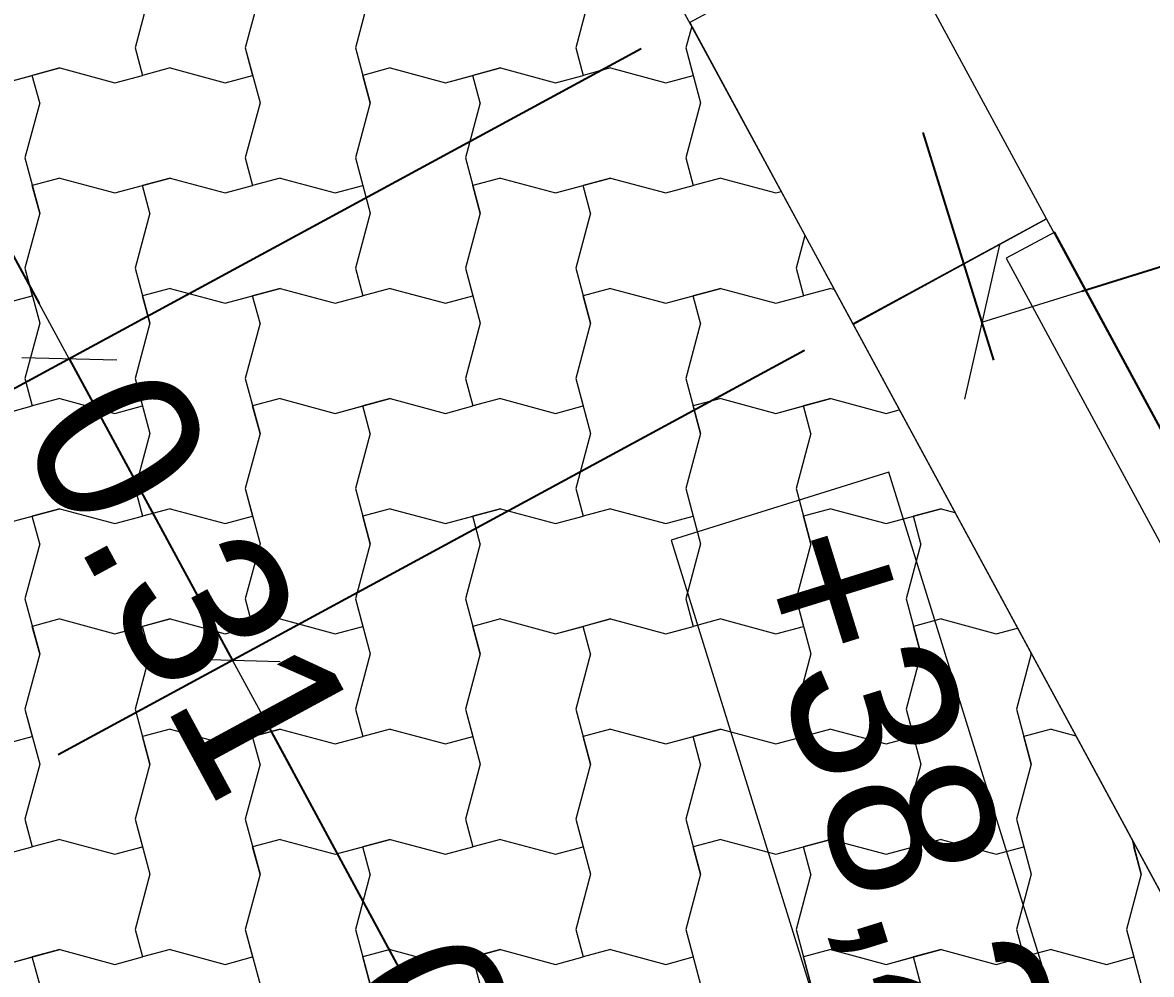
# Model space of a CAD drawing. Header units: metres. Extents: x -111189 to -108577, y -72951 to -72647.
# Drawn here: x -110203.168 to -110202.144, y -72657.783 to -72656.919 of the extents above; entities that cross this region are included whole.
import ezdxf

# ---------------------------------------------------------------- set-up
doc = ezdxf.new("R2010")
doc.units = ezdxf.units.M
doc.header["$MEASUREMENT"] = 0
doc.set_wipeout_variables(frame=1)
doc.linetypes.add('Wipeout_Contour', pattern=[1, 0, -1])
for name, color, linetype in [('00 - Cotas Implantação', 7, 'Continuous'), ('00 - Muros - Pormenores', 7, 'Continuous'), ('02 - PASSEIOS', 7, 'Continuous'), ('07 - MUROS', 7, 'Continuous'), ('12 - COTAS ALTIMÉTRICAS', 7, 'Continuous')]:
    doc.layers.add(name, color=color, linetype=linetype)
doc.styles.add('ESTILO_GERADO_2', font='malgunsl.ttf')
doc.styles.add('ESTILO_GERADO_3', font='AGENCYR.TTF')
doc.dimstyles.new('ESTILO_GERADO__1', dxfattribs={"dimtxt": 0.15, "dimasz": 0.095, "dimexe": 0.18, "dimexo": 0.5, "dimgap": 0, "dimtad": 1, "dimzin": 0, "dimdsep": 46, "dimtxsty": 'ESTILO_GERADO_2', "dimblk": 'ARROWHEAD_2', "dimblk1": 'ARROWHEAD_2', "dimblk2": 'ARROWHEAD_2', "dimcen": 0.09, "dimclrd": 7, "dimclre": 7, "dimclrt": 7, "dimadec": 0, "dimazin": 0, "dimtfac": 1, "dimtdec": 4, "dimtmove": 0, "dimatfit": 3, "dimfxl": 1, "dimtolj": 1, "dimtzin": 0, "dimarcsym": 0})
doc.dimstyles.new('ESTILO_GERADO__2', dxfattribs={"dimtxt": 0.15, "dimasz": 0.057, "dimexe": 0.18, "dimexo": 0.05, "dimgap": 0, "dimtad": 1, "dimzin": 0, "dimdsep": 46, "dimtxsty": 'ESTILO_GERADO_3', "dimblk": 'ARROWHEAD_2', "dimblk1": 'ARROWHEAD_2', "dimblk2": 'ARROWHEAD_2', "dimcen": 0.09, "dimclrd": 7, "dimclre": 7, "dimclrt": 7, "dimadec": 0, "dimazin": 0, "dimtfac": 1, "dimtdec": 4, "dimtmove": 0, "dimatfit": 3, "dimfxl": 1, "dimtolj": 1, "dimtzin": 0, "dimarcsym": 0})

# ---------------------------------------------------------------- blocks, each defined once
blk = doc.blocks.new('*X25', base_point=(-110957.0649, -73026.2797))
at = {"layer": '02 - PASSEIOS', "color": 253, "linetype": 'Continuous', "lineweight": 9}
for p, q in [((-111178.6515, -72919.398), (-111178.6649, -72919.448)), ((-111178.5515, -72919.398), (-111178.5649, -72919.448)), ((-111178.5515, -72919.398), (-111178.5649, -72919.448)), ((-111178.4515, -72919.398), (-111178.4649, -72919.448)), ((-111178.2515, -72919.398), (-111178.2649, -72919.448)), ((-111178.1596, -72919.4285), (-111178.1649, -72919.448)), ((-111178.1596, -72919.4285), (-111178.1649, -72919.448)), ((-111178.6649, -72919.448), (-111178.6582, -72919.473)), ((-111178.5649, -72919.448), (-111178.5582, -72919.473)), ((-111178.5649, -72919.448), (-111178.5515, -72919.498)), ((-111178.4649, -72919.448), (-111178.4515, -72919.498)), ((-111178.2649, -72919.448), (-111178.2582, -72919.473)), ((-111178.1649, -72919.448), (-111178.1582, -72919.473)), ((-111178.1649, -72919.448), (-111178.1515, -72919.498)), ((-111178.7832, -72919.4797), (-111178.7332, -72919.4663)), ((-111178.7332, -72919.4663), (-111178.7582, -72919.473)), ((-111178.7332, -72919.4663), (-111178.6832, -72919.4797)), ((-111178.7332, -72919.4663), (-111178.6832, -72919.4797)), ((-111178.6332, -72919.4663), (-111178.6582, -72919.473)), ((-111178.6332, -72919.4663), (-111178.5832, -72919.4797)), ((-111178.4332, -72919.4663), (-111178.4582, -72919.473)), ((-111178.4332, -72919.4663), (-111178.4582, -72919.473)), ((-111178.4332, -72919.4663), (-111178.3832, -72919.4797)), ((-111178.4332, -72919.4663), (-111178.3832, -72919.4797)), ((-111178.3832, -72919.4797), (-111178.3332, -72919.4663)), ((-111178.3332, -72919.4663), (-111178.3582, -72919.473)), ((-111178.3332, -72919.4663), (-111178.2832, -72919.4797)), ((-111178.3332, -72919.4663), (-111178.2832, -72919.4797)), ((-111178.2332, -72919.4663), (-111178.2582, -72919.473)), ((-111178.2332, -72919.4663), (-111178.1832, -72919.4797)), ((-111178.7832, -72919.4797), (-111178.7582, -72919.473)), ((-111178.7515, -72919.498), (-111178.7582, -72919.473)), ((-111178.6832, -72919.4797), (-111178.6582, -72919.473)), ((-111178.6832, -72919.4797), (-111178.6582, -72919.473)), ((-111178.5832, -72919.4797), (-111178.5582, -72919.473)), ((-111178.4515, -72919.498), (-111178.4582, -72919.473)), ((-111178.3832, -72919.4797), (-111178.3582, -72919.473)), ((-111178.3515, -72919.498), (-111178.3582, -72919.473)), ((-111178.2832, -72919.4797), (-111178.2582, -72919.473)), ((-111178.2832, -72919.4797), (-111178.2582, -72919.473)), ((-111178.1832, -72919.4797), (-111178.1582, -72919.473)), ((-111178.7515, -72919.498), (-111178.7649, -72919.548)), ((-111178.5515, -72919.498), (-111178.5649, -72919.548)), ((-111178.4515, -72919.498), (-111178.4649, -72919.548)), ((-111178.4515, -72919.498), (-111178.4649, -72919.548)), ((-111178.3515, -72919.498), (-111178.3649, -72919.548)), ((-111178.1515, -72919.498), (-111178.1649, -72919.548)), ((-111178.7649, -72919.548), (-111178.7515, -72919.598)), ((-111178.5649, -72919.548), (-111178.5582, -72919.573)), ((-111178.4649, -72919.548), (-111178.4582, -72919.573)), ((-111178.4649, -72919.548), (-111178.4515, -72919.598)), ((-111178.3649, -72919.548), (-111178.3515, -72919.598)), ((-111178.1649, -72919.548), (-111178.1582, -72919.573)), ((-111178.7332, -72919.5663), (-111178.7582, -72919.573)), ((-111178.7332, -72919.5663), (-111178.7582, -72919.573)), ((-111178.7332, -72919.5663), (-111178.6832, -72919.5797)), ((-111178.7332, -72919.5663), (-111178.6832, -72919.5797)), ((-111178.6832, -72919.5797), (-111178.6332, -72919.5663)), ((-111178.6332, -72919.5663), (-111178.6582, -72919.573)), ((-111178.6332, -72919.5663), (-111178.5832, -72919.5797)), ((-111178.6332, -72919.5663), (-111178.5832, -72919.5797)), ((-111178.5332, -72919.5663), (-111178.5582, -72919.573)), ((-111178.5332, -72919.5663), (-111178.4832, -72919.5797)), ((-111178.3332, -72919.5663), (-111178.3582, -72919.573)), ((-111178.3332, -72919.5663), (-111178.3582, -72919.573)), ((-111178.3332, -72919.5663), (-111178.2832, -72919.5797)), ((-111178.3332, -72919.5663), (-111178.2832, -72919.5797)), ((-111178.2832, -72919.5797), (-111178.2332, -72919.5663)), ((-111178.2332, -72919.5663), (-111178.2582, -72919.573)), ((-111178.2332, -72919.5663), (-111178.1832, -72919.5797)), ((-111178.2332, -72919.5663), (-111178.1832, -72919.5797)), ((-111178.1332, -72919.5663), (-111178.1582, -72919.573)), ((-111178.1332, -72919.5663), (-111178.0832, -72919.5797)), ((-111178.7515, -72919.598), (-111178.7582, -72919.573)), ((-111178.6832, -72919.5797), (-111178.6582, -72919.573)), ((-111178.6515, -72919.598), (-111178.6582, -72919.573)), ((-111178.5832, -72919.5797), (-111178.5582, -72919.573)), ((-111178.5832, -72919.5797), (-111178.5582, -72919.573)), ((-111178.4832, -72919.5797), (-111178.4582, -72919.573)), ((-111178.3515, -72919.598), (-111178.3582, -72919.573)), ((-111178.2832, -72919.5797), (-111178.2582, -72919.573)), ((-111178.2515, -72919.598), (-111178.2582, -72919.573)), ((-111178.1832, -72919.5797), (-111178.1582, -72919.573)), ((-111178.1832, -72919.5797), (-111178.1582, -72919.573)), ((-111178.0832, -72919.5797), (-111178.0784, -72919.5785)), ((-111178.7515, -72919.598), (-111178.7649, -72919.648)), ((-111178.7515, -72919.598), (-111178.7649, -72919.648)), ((-111178.6515, -72919.598), (-111178.6649, -72919.648)), ((-111178.4515, -72919.598), (-111178.4649, -72919.648)), ((-111178.3515, -72919.598), (-111178.3649, -72919.648)), ((-111178.3515, -72919.598), (-111178.3649, -72919.648)), ((-111178.2515, -72919.598), (-111178.2649, -72919.648)), ((-111178.0569, -72919.6182), (-111178.0649, -72919.648)), ((-111178.7649, -72919.648), (-111178.7582, -72919.673)), ((-111178.7649, -72919.648), (-111178.7515, -72919.698)), ((-111178.6649, -72919.648), (-111178.6515, -72919.698)), ((-111178.4649, -72919.648), (-111178.4582, -72919.673)), ((-111178.3649, -72919.648), (-111178.3582, -72919.673)), ((-111178.3649, -72919.648), (-111178.3515, -72919.698)), ((-111178.2649, -72919.648), (-111178.2515, -72919.698)), ((-111178.0649, -72919.648), (-111178.0582, -72919.673)), ((-111178.6332, -72919.6663), (-111178.6582, -72919.673)), ((-111178.6332, -72919.6663), (-111178.6582, -72919.673)), ((-111178.6332, -72919.6663), (-111178.5832, -72919.6797)), ((-111178.6332, -72919.6663), (-111178.5832, -72919.6797)), ((-111178.5832, -72919.6797), (-111178.5332, -72919.6663)), ((-111178.5332, -72919.6663), (-111178.5582, -72919.673)), ((-111178.5332, -72919.6663), (-111178.4832, -72919.6797)), ((-111178.5332, -72919.6663), (-111178.4832, -72919.6797)), ((-111178.4332, -72919.6663), (-111178.4582, -72919.673)), ((-111178.4332, -72919.6663), (-111178.3832, -72919.6797)), ((-111178.2332, -72919.6663), (-111178.2582, -72919.673)), ((-111178.2332, -72919.6663), (-111178.2582, -72919.673)), ((-111178.2332, -72919.6663), (-111178.1832, -72919.6797)), ((-111178.2332, -72919.6663), (-111178.1832, -72919.6797)), ((-111178.1832, -72919.6797), (-111178.1332, -72919.6663)), ((-111178.1332, -72919.6663), (-111178.1582, -72919.673)), ((-111178.1332, -72919.6663), (-111178.0832, -72919.6797)), ((-111178.1332, -72919.6663), (-111178.0832, -72919.6797)), ((-111178.0332, -72919.6663), (-111178.0582, -72919.673)), ((-111178.0332, -72919.6663), (-111178.0304, -72919.6671)), ((-111178.7832, -72919.6797), (-111178.7582, -72919.673)), ((-111178.6515, -72919.698), (-111178.6582, -72919.673)), ((-111178.5832, -72919.6797), (-111178.5582, -72919.673)), ((-111178.5515, -72919.698), (-111178.5582, -72919.673)), ((-111178.4832, -72919.6797), (-111178.4582, -72919.673)), ((-111178.4832, -72919.6797), (-111178.4582, -72919.673)), ((-111178.3832, -72919.6797), (-111178.3582, -72919.673)), ((-111178.2515, -72919.698), (-111178.2582, -72919.673)), ((-111178.1832, -72919.6797), (-111178.1582, -72919.673)), ((-111178.1515, -72919.698), (-111178.1582, -72919.673)), ((-111178.0832, -72919.6797), (-111178.0582, -72919.673)), ((-111178.0832, -72919.6797), (-111178.0582, -72919.673)), ((-111178.7515, -72919.698), (-111178.7649, -72919.748)), ((-111178.6515, -72919.698), (-111178.6649, -72919.748)), ((-111178.6515, -72919.698), (-111178.6649, -72919.748)), ((-111178.5515, -72919.698), (-111178.5649, -72919.748)), ((-111178.3515, -72919.698), (-111178.3649, -72919.748)), ((-111178.2515, -72919.698), (-111178.2649, -72919.748)), ((-111178.2515, -72919.698), (-111178.2649, -72919.748)), ((-111178.1515, -72919.698), (-111178.1649, -72919.748)), ((-111178.7649, -72919.748), (-111178.7582, -72919.773)), ((-111178.6649, -72919.748), (-111178.6582, -72919.773)), ((-111178.6649, -72919.748), (-111178.6515, -72919.798)), ((-111178.5649, -72919.748), (-111178.5515, -72919.798)), ((-111178.3649, -72919.748), (-111178.3582, -72919.773)), ((-111178.2649, -72919.748), (-111178.2582, -72919.773)), ((-111178.2649, -72919.748), (-111178.2515, -72919.798)), ((-111178.1649, -72919.748), (-111178.1515, -72919.798)), ((-111178.7832, -72919.7797), (-111178.7582, -72919.773)), ((-111178.7832, -72919.7797), (-111178.7582, -72919.773)), ((-111178.7332, -72919.7663), (-111178.7582, -72919.773)), ((-111178.7332, -72919.7663), (-111178.6832, -72919.7797)), ((-111178.6832, -72919.7797), (-111178.6582, -72919.773)), ((-111178.5332, -72919.7663), (-111178.5582, -72919.773)), ((-111178.5332, -72919.7663), (-111178.5582, -72919.773)), ((-111178.5515, -72919.798), (-111178.5582, -72919.773)), ((-111178.5332, -72919.7663), (-111178.4832, -72919.7797)), ((-111178.5332, -72919.7663), (-111178.4832, -72919.7797)), ((-111178.4832, -72919.7797), (-111178.4332, -72919.7663)), ((-111178.4832, -72919.7797), (-111178.4582, -72919.773)), ((-111178.4332, -72919.7663), (-111178.4582, -72919.773)), ((-111178.4515, -72919.798), (-111178.4582, -72919.773)), ((-111178.4332, -72919.7663), (-111178.3832, -72919.7797)), ((-111178.4332, -72919.7663), (-111178.3832, -72919.7797)), ((-111178.3832, -72919.7797), (-111178.3582, -72919.773)), ((-111178.3832, -72919.7797), (-111178.3582, -72919.773)), ((-111178.3332, -72919.7663), (-111178.3582, -72919.773)), ((-111178.3332, -72919.7663), (-111178.2832, -72919.7797)), ((-111178.2832, -72919.7797), (-111178.2582, -72919.773)), ((-111178.1332, -72919.7663), (-111178.1582, -72919.773)), ((-111178.1332, -72919.7663), (-111178.1582, -72919.773)), ((-111178.1515, -72919.798), (-111178.1582, -72919.773)), ((-111178.1332, -72919.7663), (-111178.0832, -72919.7797)), ((-111178.1332, -72919.7663), (-111178.0832, -72919.7797)), ((-111178.0832, -72919.7797), (-111178.0332, -72919.7663)), ((-111178.0832, -72919.7797), (-111178.0582, -72919.773)), ((-111178.0332, -72919.7663), (-111178.0582, -72919.773)), ((-111178.0515, -72919.798), (-111178.0582, -72919.773)), ((-111178.0332, -72919.7663), (-111177.9832, -72919.7797)), ((-111178.0332, -72919.7663), (-111177.9832, -72919.7797)), ((-111177.9832, -72919.7797), (-111177.9712, -72919.7765)), ((-111177.9832, -72919.7797), (-111177.9712, -72919.7765)), ((-111178.6515, -72919.798), (-111178.6649, -72919.848)), ((-111178.5515, -72919.798), (-111178.5649, -72919.848)), ((-111178.5515, -72919.798), (-111178.5649, -72919.848)), ((-111178.4515, -72919.798), (-111178.4649, -72919.848)), ((-111178.2515, -72919.798), (-111178.2649, -72919.848)), ((-111178.1515, -72919.798), (-111178.1649, -72919.848)), ((-111178.1515, -72919.798), (-111178.1649, -72919.848)), ((-111178.0515, -72919.798), (-111178.0649, -72919.848)), ((-111178.6649, -72919.848), (-111178.6582, -72919.873)), ((-111178.5649, -72919.848), (-111178.5582, -72919.873)), ((-111178.5649, -72919.848), (-111178.5515, -72919.898)), ((-111178.4649, -72919.848), (-111178.4515, -72919.898)), ((-111178.2649, -72919.848), (-111178.2582, -72919.873)), ((-111178.1649, -72919.848), (-111178.1582, -72919.873)), ((-111178.1649, -72919.848), (-111178.1515, -72919.898)), ((-111178.0649, -72919.848), (-111178.0515, -72919.898)), ((-111178.7832, -72919.8797), (-111178.7332, -72919.8663)), ((-111178.7332, -72919.8663), (-111178.7582, -72919.873)), ((-111178.7332, -72919.8663), (-111178.6832, -72919.8797)), ((-111178.7332, -72919.8663), (-111178.6832, -72919.8797)), ((-111178.6332, -72919.8663), (-111178.6582, -72919.873)), ((-111178.6332, -72919.8663), (-111178.5832, -72919.8797)), ((-111178.4332, -72919.8663), (-111178.4582, -72919.873)), ((-111178.4332, -72919.8663), (-111178.4582, -72919.873)), ((-111178.4332, -72919.8663), (-111178.3832, -72919.8797)), ((-111178.4332, -72919.8663), (-111178.3832, -72919.8797)), ((-111178.3832, -72919.8797), (-111178.3332, -72919.8663)), ((-111178.3332, -72919.8663), (-111178.3582, -72919.873)), ((-111178.3332, -72919.8663), (-111178.2832, -72919.8797)), ((-111178.3332, -72919.8663), (-111178.2832, -72919.8797)), ((-111178.2332, -72919.8663), (-111178.2582, -72919.873)), ((-111178.2332, -72919.8663), (-111178.1832, -72919.8797)), ((-111178.0332, -72919.8663), (-111178.0582, -72919.873)), ((-111178.0332, -72919.8663), (-111178.0582, -72919.873)), ((-111178.0332, -72919.8663), (-111177.9832, -72919.8797)), ((-111178.0332, -72919.8663), (-111177.9832, -72919.8797)), ((-111177.9832, -72919.8797), (-111177.9332, -72919.8663)), ((-111177.9332, -72919.8663), (-111177.9582, -72919.873)), ((-111177.9332, -72919.8663), (-111177.9207, -72919.8697)), ((-111177.9332, -72919.8663), (-111177.9207, -72919.8697)), ((-111178.7832, -72919.8797), (-111178.7582, -72919.873)), ((-111178.7515, -72919.898), (-111178.7582, -72919.873)), ((-111178.6832, -72919.8797), (-111178.6582, -72919.873)), ((-111178.6832, -72919.8797), (-111178.6582, -72919.873)), ((-111178.5832, -72919.8797), (-111178.5582, -72919.873)), ((-111178.4515, -72919.898), (-111178.4582, -72919.873)), ((-111178.3832, -72919.8797), (-111178.3582, -72919.873)), ((-111178.3515, -72919.898), (-111178.3582, -72919.873)), ((-111178.2832, -72919.8797), (-111178.2582, -72919.873)), ((-111178.2832, -72919.8797), (-111178.2582, -72919.873)), ((-111178.1832, -72919.8797), (-111178.1582, -72919.873)), ((-111178.0515, -72919.898), (-111178.0582, -72919.873)), ((-111177.9832, -72919.8797), (-111177.9582, -72919.873)), ((-111177.9515, -72919.898), (-111177.9582, -72919.873)), ((-111178.7515, -72919.898), (-111178.7649, -72919.948)), ((-111178.5515, -72919.898), (-111178.5649, -72919.948)), ((-111178.4515, -72919.898), (-111178.4649, -72919.948)), ((-111178.4515, -72919.898), (-111178.4649, -72919.948)), ((-111178.3515, -72919.898), (-111178.3649, -72919.948)), ((-111178.1515, -72919.898), (-111178.1649, -72919.948)), ((-111178.0515, -72919.898), (-111178.0649, -72919.948)), ((-111178.0515, -72919.898), (-111178.0649, -72919.948)), ((-111177.9515, -72919.898), (-111177.9649, -72919.948)), ((-111178.7649, -72919.948), (-111178.7515, -72919.998)), ((-111178.5649, -72919.948), (-111178.5582, -72919.973)), ((-111178.4649, -72919.948), (-111178.4582, -72919.973)), ((-111178.4649, -72919.948), (-111178.4515, -72919.998)), ((-111178.3649, -72919.948), (-111178.3515, -72919.998)), ((-111178.1649, -72919.948), (-111178.1582, -72919.973)), ((-111178.0649, -72919.948), (-111178.0582, -72919.973)), ((-111178.0649, -72919.948), (-111178.0515, -72919.998)), ((-111177.9649, -72919.948), (-111177.9515, -72919.998)), ((-111178.7332, -72919.9663), (-111178.7582, -72919.973)), ((-111178.7332, -72919.9663), (-111178.7582, -72919.973)), ((-111178.7332, -72919.9663), (-111178.6832, -72919.9797)), ((-111178.7332, -72919.9663), (-111178.6832, -72919.9797)), ((-111178.6832, -72919.9797), (-111178.6332, -72919.9663)), ((-111178.6332, -72919.9663), (-111178.6582, -72919.973)), ((-111178.6332, -72919.9663), (-111178.5832, -72919.9797)), ((-111178.6332, -72919.9663), (-111178.5832, -72919.9797)), ((-111178.5332, -72919.9663), (-111178.5582, -72919.973)), ((-111178.5332, -72919.9663), (-111178.4832, -72919.9797)), ((-111178.3332, -72919.9663), (-111178.3582, -72919.973)), ((-111178.3332, -72919.9663), (-111178.3582, -72919.973)), ((-111178.3332, -72919.9663), (-111178.2832, -72919.9797)), ((-111178.3332, -72919.9663), (-111178.2832, -72919.9797)), ((-111178.2832, -72919.9797), (-111178.2332, -72919.9663)), ((-111178.2332, -72919.9663), (-111178.2582, -72919.973)), ((-111178.2332, -72919.9663), (-111178.1832, -72919.9797)), ((-111178.2332, -72919.9663), (-111178.1832, -72919.9797)), ((-111178.1332, -72919.9663), (-111178.1582, -72919.973)), ((-111178.1332, -72919.9663), (-111178.0832, -72919.9797)), ((-111177.9332, -72919.9663), (-111177.9582, -72919.973)), ((-111177.9332, -72919.9663), (-111177.9582, -72919.973)), ((-111177.9332, -72919.9663), (-111177.8832, -72919.9797)), ((-111177.9332, -72919.9663), (-111177.8832, -72919.9797)), ((-111178.7515, -72919.998), (-111178.7582, -72919.973)), ((-111178.6832, -72919.9797), (-111178.6582, -72919.973)), ((-111178.6515, -72919.998), (-111178.6582, -72919.973)), ((-111178.5832, -72919.9797), (-111178.5582, -72919.973)), ((-111178.5832, -72919.9797), (-111178.5582, -72919.973)), ((-111178.4832, -72919.9797), (-111178.4582, -72919.973)), ((-111178.3515, -72919.998), (-111178.3582, -72919.973)), ((-111178.2832, -72919.9797), (-111178.2582, -72919.973)), ((-111178.2515, -72919.998), (-111178.2582, -72919.973)), ((-111178.1832, -72919.9797), (-111178.1582, -72919.973)), ((-111178.1832, -72919.9797), (-111178.1582, -72919.973)), ((-111178.0832, -72919.9797), (-111178.0582, -72919.973)), ((-111177.9515, -72919.998), (-111177.9582, -72919.973)), ((-111177.8832, -72919.9797), (-111177.8639, -72919.9746)), ((-111177.8832, -72919.9797), (-111177.8639, -72919.9746)), ((-111178.7515, -72919.998), (-111178.7649, -72920.048)), ((-111178.7515, -72919.998), (-111178.7649, -72920.048)), ((-111178.6515, -72919.998), (-111178.6649, -72920.048)), ((-111178.4515, -72919.998), (-111178.4649, -72920.048)), ((-111178.3515, -72919.998), (-111178.3649, -72920.048)), ((-111178.3515, -72919.998), (-111178.3649, -72920.048)), ((-111178.2515, -72919.998), (-111178.2649, -72920.048)), ((-111178.0515, -72919.998), (-111178.0649, -72920.048)), ((-111177.9515, -72919.998), (-111177.9649, -72920.048)), ((-111177.9515, -72919.998), (-111177.9649, -72920.048)), ((-111177.8515, -72919.998), (-111177.8649, -72920.048)), ((-111177.8515, -72919.998), (-111177.8517, -72919.9971)), ((-111178.7649, -72920.048), (-111178.7582, -72920.073)), ((-111178.7649, -72920.048), (-111178.7515, -72920.098)), ((-111178.6649, -72920.048), (-111178.6515, -72920.098)), ((-111178.4649, -72920.048), (-111178.4582, -72920.073)), ((-111178.3649, -72920.048), (-111178.3582, -72920.073)), ((-111178.3649, -72920.048), (-111178.3515, -72920.098)), ((-111178.2649, -72920.048), (-111178.2515, -72920.098)), ((-111178.0649, -72920.048), (-111178.0582, -72920.073)), ((-111177.9649, -72920.048), (-111177.9582, -72920.073)), ((-111177.9649, -72920.048), (-111177.9515, -72920.098)), ((-111177.8649, -72920.048), (-111177.8515, -72920.098)), ((-111178.6332, -72920.0663), (-111178.6582, -72920.073)), ((-111178.6332, -72920.0663), (-111178.6582, -72920.073)), ((-111178.6332, -72920.0663), (-111178.5832, -72920.0797)), ((-111178.6332, -72920.0663), (-111178.5832, -72920.0797)), ((-111178.5832, -72920.0797), (-111178.5332, -72920.0663)), ((-111178.5332, -72920.0663), (-111178.5582, -72920.073)), ((-111178.5332, -72920.0663), (-111178.4832, -72920.0797)), ((-111178.5332, -72920.0663), (-111178.4832, -72920.0797)), ((-111178.4332, -72920.0663), (-111178.4582, -72920.073)), ((-111178.4332, -72920.0663), (-111178.3832, -72920.0797)), ((-111178.2332, -72920.0663), (-111178.2582, -72920.073)), ((-111178.2332, -72920.0663), (-111178.2582, -72920.073)), ((-111178.2332, -72920.0663), (-111178.1832, -72920.0797)), ((-111178.2332, -72920.0663), (-111178.1832, -72920.0797)), ((-111178.1832, -72920.0797), (-111178.1332, -72920.0663)), ((-111178.1332, -72920.0663), (-111178.1582, -72920.073)), ((-111178.1332, -72920.0663), (-111178.0832, -72920.0797)), ((-111178.1332, -72920.0663), (-111178.0832, -72920.0797)), ((-111178.0332, -72920.0663), (-111178.0582, -72920.073)), ((-111178.0332, -72920.0663), (-111177.9832, -72920.0797)), ((-111177.8332, -72920.0663), (-111177.8582, -72920.073)), ((-111177.8332, -72920.0663), (-111177.8582, -72920.073)), ((-111177.8332, -72920.0663), (-111177.811, -72920.0723)), ((-111177.8332, -72920.0663), (-111177.811, -72920.0723)), ((-111178.7832, -72920.0797), (-111178.7582, -72920.073)), ((-111178.6515, -72920.098), (-111178.6582, -72920.073)), ((-111178.5832, -72920.0797), (-111178.5582, -72920.073)), ((-111178.5515, -72920.098), (-111178.5582, -72920.073)), ((-111178.4832, -72920.0797), (-111178.4582, -72920.073)), ((-111178.4832, -72920.0797), (-111178.4582, -72920.073)), ((-111178.3832, -72920.0797), (-111178.3582, -72920.073)), ((-111178.2515, -72920.098), (-111178.2582, -72920.073)), ((-111178.1832, -72920.0797), (-111178.1582, -72920.073)), ((-111178.1515, -72920.098), (-111178.1582, -72920.073)), ((-111178.0832, -72920.0797), (-111178.0582, -72920.073)), ((-111178.0832, -72920.0797), (-111178.0582, -72920.073)), ((-111177.9832, -72920.0797), (-111177.9582, -72920.073)), ((-111177.8515, -72920.098), (-111177.8582, -72920.073)), ((-111178.7515, -72920.098), (-111178.7649, -72920.148)), ((-111178.6515, -72920.098), (-111178.6649, -72920.148)), ((-111178.6515, -72920.098), (-111178.6649, -72920.148)), ((-111178.5515, -72920.098), (-111178.5649, -72920.148)), ((-111178.3515, -72920.098), (-111178.3649, -72920.148)), ((-111178.2515, -72920.098), (-111178.2649, -72920.148)), ((-111178.2515, -72920.098), (-111178.2649, -72920.148)), ((-111178.1515, -72920.098), (-111178.1649, -72920.148)), ((-111177.9515, -72920.098), (-111177.9649, -72920.148)), ((-111177.8515, -72920.098), (-111177.8649, -72920.148)), ((-111177.8515, -72920.098), (-111177.8649, -72920.148)), ((-111178.7649, -72920.148), (-111178.7582, -72920.173)), ((-111178.6649, -72920.148), (-111178.6582, -72920.173)), ((-111178.6649, -72920.148), (-111178.6515, -72920.198)), ((-111178.5649, -72920.148), (-111178.5515, -72920.198)), ((-111178.3649, -72920.148), (-111178.3582, -72920.173)), ((-111178.2649, -72920.148), (-111178.2582, -72920.173)), ((-111178.2649, -72920.148), (-111178.2515, -72920.198)), ((-111178.1649, -72920.148), (-111178.1515, -72920.198)), ((-111177.9649, -72920.148), (-111177.9582, -72920.173)), ((-111177.8649, -72920.148), (-111177.8582, -72920.173)), ((-111177.8649, -72920.148), (-111177.8515, -72920.198)), ((-111178.7832, -72920.1797), (-111178.7582, -72920.173)), ((-111178.7832, -72920.1797), (-111178.7582, -72920.173)), ((-111178.7332, -72920.1663), (-111178.7582, -72920.173)), ((-111178.7332, -72920.1663), (-111178.6832, -72920.1797)), ((-111178.6832, -72920.1797), (-111178.6582, -72920.173)), ((-111178.5332, -72920.1663), (-111178.5582, -72920.173)), ((-111178.5332, -72920.1663), (-111178.5582, -72920.173)), ((-111178.5515, -72920.198), (-111178.5582, -72920.173)), ((-111178.5332, -72920.1663), (-111178.4832, -72920.1797)), ((-111178.5332, -72920.1663), (-111178.4832, -72920.1797)), ((-111178.4832, -72920.1797), (-111178.4332, -72920.1663)), ((-111178.4832, -72920.1797), (-111178.4582, -72920.173)), ((-111178.4332, -72920.1663), (-111178.4582, -72920.173)), ((-111178.4515, -72920.198), (-111178.4582, -72920.173)), ((-111178.4332, -72920.1663), (-111178.3832, -72920.1797)), ((-111178.4332, -72920.1663), (-111178.3832, -72920.1797)), ((-111178.3832, -72920.1797), (-111178.3582, -72920.173)), ((-111178.3832, -72920.1797), (-111178.3582, -72920.173)), ((-111178.3332, -72920.1663), (-111178.3582, -72920.173)), ((-111178.3332, -72920.1663), (-111178.2832, -72920.1797)), ((-111178.2832, -72920.1797), (-111178.2582, -72920.173)), ((-111178.1332, -72920.1663), (-111178.1582, -72920.173)), ((-111178.1332, -72920.1663), (-111178.1582, -72920.173)), ((-111178.1515, -72920.198), (-111178.1582, -72920.173)), ((-111178.1332, -72920.1663), (-111178.0832, -72920.1797)), ((-111178.1332, -72920.1663), (-111178.0832, -72920.1797)), ((-111178.0832, -72920.1797), (-111178.0332, -72920.1663)), ((-111178.0832, -72920.1797), (-111178.0582, -72920.173)), ((-111178.0332, -72920.1663), (-111178.0582, -72920.173)), ((-111178.0515, -72920.198), (-111178.0582, -72920.173)), ((-111178.0332, -72920.1663), (-111177.9832, -72920.1797)), ((-111178.0332, -72920.1663), (-111177.9832, -72920.1797)), ((-111177.9832, -72920.1797), (-111177.9582, -72920.173)), ((-111177.9832, -72920.1797), (-111177.9582, -72920.173)), ((-111177.9332, -72920.1663), (-111177.9582, -72920.173)), ((-111177.9332, -72920.1663), (-111177.8832, -72920.1797)), ((-111177.8832, -72920.1797), (-111177.8582, -72920.173)), ((-111177.7599, -72920.1667), (-111177.7515, -72920.198)), ((-111177.7567, -72920.1726), (-111177.7582, -72920.173)), ((-111177.7567, -72920.1726), (-111177.7582, -72920.173)), ((-111177.7515, -72920.198), (-111177.7582, -72920.173)), ((-111178.6515, -72920.198), (-111178.6649, -72920.248)), ((-111178.5515, -72920.198), (-111178.5649, -72920.248)), ((-111178.5515, -72920.198), (-111178.5649, -72920.248)), ((-111178.4515, -72920.198), (-111178.4649, -72920.248)), ((-111178.2515, -72920.198), (-111178.2649, -72920.248)), ((-111178.1515, -72920.198), (-111178.1649, -72920.248)), ((-111178.1515, -72920.198), (-111178.1649, -72920.248)), ((-111178.0515, -72920.198), (-111178.0649, -72920.248)), ((-111177.8515, -72920.198), (-111177.8649, -72920.248)), ((-111177.7515, -72920.198), (-111177.7649, -72920.248)), ((-111177.7515, -72920.198), (-111177.7649, -72920.248)), ((-111178.6649, -72920.248), (-111178.6582, -72920.273)), ((-111178.5649, -72920.248), (-111178.5582, -72920.273)), ((-111178.5649, -72920.248), (-111178.5515, -72920.298)), ((-111178.4649, -72920.248), (-111178.4515, -72920.298)), ((-111178.2649, -72920.248), (-111178.2582, -72920.273)), ((-111178.1649, -72920.248), (-111178.1582, -72920.273)), ((-111178.1649, -72920.248), (-111178.1515, -72920.298)), ((-111178.0649, -72920.248), (-111178.0515, -72920.298)), ((-111177.8649, -72920.248), (-111177.8582, -72920.273)), ((-111177.7649, -72920.248), (-111177.7582, -72920.273)), ((-111177.7649, -72920.248), (-111177.7515, -72920.298)), ((-111178.7832, -72920.2797), (-111178.7332, -72920.2663)), ((-111178.7332, -72920.2663), (-111178.7582, -72920.273)), ((-111178.7332, -72920.2663), (-111178.6832, -72920.2797)), ((-111178.7332, -72920.2663), (-111178.6832, -72920.2797)), ((-111178.6332, -72920.2663), (-111178.6582, -72920.273)), ((-111178.6332, -72920.2663), (-111178.5832, -72920.2797)), ((-111178.4332, -72920.2663), (-111178.4582, -72920.273)), ((-111178.4332, -72920.2663), (-111178.4582, -72920.273)), ((-111178.4332, -72920.2663), (-111178.3832, -72920.2797)), ((-111178.4332, -72920.2663), (-111178.3832, -72920.2797)), ((-111178.3832, -72920.2797), (-111178.3332, -72920.2663)), ((-111178.3332, -72920.2663), (-111178.3582, -72920.273)), ((-111178.3332, -72920.2663), (-111178.2832, -72920.2797)), ((-111178.3332, -72920.2663), (-111178.2832, -72920.2797)), ((-111178.2332, -72920.2663), (-111178.2582, -72920.273)), ((-111178.2332, -72920.2663), (-111178.1832, -72920.2797)), ((-111178.0332, -72920.2663), (-111178.0582, -72920.273)), ((-111178.0332, -72920.2663), (-111178.0582, -72920.273)), ((-111178.0332, -72920.2663), (-111177.9832, -72920.2797)), ((-111178.0332, -72920.2663), (-111177.9832, -72920.2797)), ((-111177.9832, -72920.2797), (-111177.9332, -72920.2663)), ((-111177.9332, -72920.2663), (-111177.9582, -72920.273)), ((-111177.9332, -72920.2663), (-111177.8832, -72920.2797)), ((-111177.9332, -72920.2663), (-111177.8832, -72920.2797)), ((-111177.8332, -72920.2663), (-111177.8582, -72920.273)), ((-111177.8332, -72920.2663), (-111177.7832, -72920.2797)), ((-111178.7832, -72920.2797), (-111178.7582, -72920.273)), ((-111178.7515, -72920.298), (-111178.7582, -72920.273)), ((-111178.6832, -72920.2797), (-111178.6582, -72920.273)), ((-111178.6832, -72920.2797), (-111178.6582, -72920.273)), ((-111178.5832, -72920.2797), (-111178.5582, -72920.273)), ((-111178.4515, -72920.298), (-111178.4582, -72920.273)), ((-111178.3832, -72920.2797), (-111178.3582, -72920.273)), ((-111178.3515, -72920.298), (-111178.3582, -72920.273)), ((-111178.2832, -72920.2797), (-111178.2582, -72920.273)), ((-111178.2832, -72920.2797), (-111178.2582, -72920.273)), ((-111178.1832, -72920.2797), (-111178.1582, -72920.273)), ((-111178.0515, -72920.298), (-111178.0582, -72920.273)), ((-111177.9832, -72920.2797), (-111177.9582, -72920.273)), ((-111177.9515, -72920.298), (-111177.9582, -72920.273)), ((-111177.8832, -72920.2797), (-111177.8582, -72920.273)), ((-111177.8832, -72920.2797), (-111177.8582, -72920.273)), ((-111177.7832, -72920.2797), (-111177.7582, -72920.273))]:
    blk.add_line(p, q, dxfattribs=at)
blk = doc.blocks.new('Malha_8_1', base_point=(-111182.45, -72914.5203))
at = {"color": 254, "linetype": 'Wipeout_Contour', "lineweight": 0, "ltscale": 1861428.278801215}
blk.add_wipeout([(-111182.45, -72914.5203), (-111181.1398, -72916.9324), (-111179.283, -72920.3506), (-111178.6992, -72921.4255), (-111173.1932, -72931.5618), (-111171.3979, -72934.867), (-111163.9365, -72948.6033), (-111162.5896, -72948.18), (-111170.1617, -72934.1975), (-111171.9536, -72930.8885), (-111177.4458, -72920.7467), (-111178.0283, -72919.6711), (-111179.8807, -72916.2505), (-111181.0503, -72914.0907)], dxfattribs=at).dxf.layer = '02 - PASSEIOS'
at = {"layer": '02 - PASSEIOS', "color": 7, "linetype": 'Continuous', "lineweight": 13, "flags": 128}
blk.add_lwpolyline([(-111182.45, -72914.5203), (-111181.0503, -72914.0907), (-111179.8807, -72916.2505), (-111178.0283, -72919.6711), (-111177.4458, -72920.7467), (-111171.9536, -72930.8885), (-111170.1617, -72934.1975), (-111162.5896, -72948.18), (-111163.9365, -72948.6033), (-111171.3979, -72934.867), (-111173.1932, -72931.5618), (-111178.6992, -72921.4255), (-111179.283, -72920.3506), (-111181.1398, -72916.9324)], close=True, dxfattribs=at)
at = {"layer": '02 - PASSEIOS', "color": 7, "lineweight": 13}
blk.add_blockref('*X25', (-110957.0649, -73026.2797), dxfattribs=at)
blk = doc.blocks.new('Malha_16_1', base_point=(-111177.8376, -72919.6031))
at = {"layer": '07 - MUROS', "color": 7, "linetype": 'Continuous', "lineweight": 13, "flags": 128}
blk.add_lwpolyline([(-111177.8376, -72919.6031), (-111177.9856, -72919.3299), (-111178.1614, -72919.4252), (-111178.0132, -72919.699)], close=True, dxfattribs=at)
blk = doc.blocks.new('Malha_17_1', base_point=(-111177.585, -72920.4898))
at = {"layer": '07 - MUROS', "color": 7, "linetype": 'Continuous', "lineweight": 13, "flags": 128}
blk.add_lwpolyline([(-111177.585, -72920.4898), (-111177.4091, -72920.3945), (-111177.8375, -72919.6034), (-111178.0134, -72919.6987)], close=True, dxfattribs=at)
blk = doc.blocks.new('Malha_19_1', base_point=(-111177.4551, -72920.4128))
at = {"layer": '07 - MUROS', "color": 7, "linetype": 'Continuous', "lineweight": 13, "flags": 128}
blk.add_lwpolyline([(-111177.4551, -72920.4128), (-111177.4111, -72920.3892), (-111177.8301, -72919.6154), (-111177.8742, -72919.639)], close=True, dxfattribs=at)
blk = doc.blocks.new('ARROWHEAD_2')
at = {"color": 0, "linetype": 'Continuous', "lineweight": 0}
for p, q in [((-0.378, -0.655), (0.378, 0.655)), ((0, 0), (-1, 0))]:
    blk.add_line(p, q, dxfattribs=at)
blk = doc.blocks.new('*D3276')
at = {"layer": '00 - Muros - Pormenores', "color": 7, "linetype": 'Continuous', "lineweight": -2, "transparency": 16777216}
for p, q in [((-110204.0436, -72654.29), (-110204.7211, -72654.6569)), ((-110204.5357, -72654.6213), (-110203.8783, -72655.8353)), ((-110203.1532, -72657.1742), (-110203.7565, -72656.0601)), ((-110202.6068, -72656.9431), (-110203.2843, -72657.3101))]:
    blk.add_line(p, q, dxfattribs=at)
at = {"layer": 'Defpoints', "color": 0, "linetype": 'Continuous', "transparency": 16777216}
for p in [(-110203.9996, -72654.2662), (-110202.5628, -72656.9193), (-110203.1261, -72657.2243)]:
    blk.add_point(p, dxfattribs=at)
at = {"layer": '00 - Muros - Pormenores', "color": 7, "linetype": 'Continuous', "lineweight": -2, "transparency": 16777216, "xscale": 0.05700000000000001, "yscale": 0.05700000000000001, "zscale": 0.05700000000000001}
for p, rotation in [((-110204.5628, -72654.5712), 118.4372769105561), ((-110203.1261, -72657.2243), 298.4372769105561)]:
    blk.add_blockref('ARROWHEAD_2', p, dxfattribs=dict(at, rotation=rotation))
at = {"layer": '00 - Muros - Pormenores', "color": 7, "linetype": 'Continuous', "lineweight": 5, "transparency": 16777216, "insert": (-110203.8174, -72655.9477), "char_height": 0.15, "attachment_point": 5, "rotation": 298.4373, "style": 'ESTILO_GERADO_3'}
blk.add_mtext('\\A1;3.02', dxfattribs=at)
blk = doc.blocks.new('*D3277')
at = {"layer": '00 - Muros - Pormenores', "color": 7, "linetype": 'Continuous', "lineweight": -2, "transparency": 16777216}
for p, q in [((-110202.6068, -72656.9431), (-110203.2843, -72657.3101)), ((-110203.1532, -72657.1742), (-110203.1803, -72657.1241)), ((-110202.4585, -72657.2169), (-110203.1361, -72657.5838)), ((-110203.1261, -72657.2243), (-110202.9778, -72657.4981)), ((-110202.9507, -72657.5482), (-110202.9235, -72657.5984))]:
    blk.add_line(p, q, dxfattribs=at)
at = {"layer": 'Defpoints', "color": 0, "linetype": 'Continuous', "transparency": 16777216}
for p in [(-110202.5628, -72656.9193), (-110202.4146, -72657.1931), (-110202.9778, -72657.4981)]:
    blk.add_point(p, dxfattribs=at)
at = {"layer": '00 - Muros - Pormenores', "color": 7, "linetype": 'Continuous', "lineweight": -2, "transparency": 16777216, "xscale": 0.05700000000000001, "yscale": 0.05700000000000001, "zscale": 0.05700000000000001}
for p, rotation in [((-110203.1261, -72657.2243), 298.4372769105561), ((-110202.9778, -72657.4981), 118.4372769105561)]:
    blk.add_blockref('ARROWHEAD_2', p, dxfattribs=dict(at, rotation=rotation))
at = {"layer": '00 - Muros - Pormenores', "color": 7, "linetype": 'Continuous', "lineweight": 5, "transparency": 16777216, "insert": (-110203.0162, -72657.4272), "char_height": 0.15, "attachment_point": 5, "rotation": 298.4373, "style": 'ESTILO_GERADO_3'}
blk.add_mtext('\\A1;0.31', dxfattribs=at)
blk = doc.blocks.new('*D3278')
at = {"layer": '00 - Muros - Pormenores', "color": 7, "linetype": 'Continuous', "lineweight": -2, "transparency": 16777216}
for p, q in [((-110202.4585, -72657.2169), (-110203.1361, -72657.5838)), ((-110202.9507, -72657.5482), (-110202.801, -72657.8245)), ((-110202.0304, -72658.0077), (-110202.7078, -72658.3746)), ((-110202.5767, -72658.2388), (-110202.6765, -72658.0545))]:
    blk.add_line(p, q, dxfattribs=at)
at = {"layer": 'Defpoints', "color": 0, "linetype": 'Continuous', "transparency": 16777216}
for p in [(-110202.4146, -72657.1931), (-110201.9864, -72657.9839), (-110202.5496, -72658.2889)]:
    blk.add_point(p, dxfattribs=at)
at = {"layer": '00 - Muros - Pormenores', "color": 7, "linetype": 'Continuous', "lineweight": -2, "transparency": 16777216, "xscale": 0.05700000000000001, "yscale": 0.05700000000000001, "zscale": 0.05700000000000001}
for p, rotation in [((-110202.9778, -72657.4981), 118.4372769105561), ((-110202.5496, -72658.2889), 298.4372769105561)]:
    blk.add_blockref('ARROWHEAD_2', p, dxfattribs=dict(at, rotation=rotation))
at = {"layer": '00 - Muros - Pormenores', "color": 7, "linetype": 'Continuous', "lineweight": 5, "transparency": 16777216, "insert": (-110202.7388, -72657.9395), "char_height": 0.15, "attachment_point": 5, "rotation": 298.4373, "style": 'ESTILO_GERADO_3'}
blk.add_mtext('\\A1;0.90', dxfattribs=at)
blk = doc.blocks.new('Cotas de Nível_3_1', base_point=(-111177.9831, -72919.9621))
at = {"layer": '12 - COTAS ALTIMÉTRICAS', "color": 7, "linetype": 'Continuous', "lineweight": 5, "flags": 128}
blk.add_lwpolyline([(-111178.1784, -72919.8947), (-111178.0319, -72920.3659), (-111177.8341, -72920.3044), (-111177.9806, -72919.8332)], close=True, dxfattribs=at)
at = {"layer": '12 - COTAS ALTIMÉTRICAS', "color": 7, "lineweight": 5, "insert": (-111178.1426, -72919.9135), "char_height": 0.15, "attachment_point": 7, "rotation": 287.2685, "style": 'ESTILO_GERADO_3'}
blk.add_mtext('\\A1;{\\pql;\\fAgency FB|b0|i0|c0|p0;\\W1.000000;+38,26}', dxfattribs=at)
blk = doc.blocks.new('*D3287')
at = {"layer": '00 - Cotas Implantação', "color": 7, "linetype": 'Continuous', "lineweight": -2, "transparency": 16777216}
for p, q in [((-110197.4697, -72656.3564), (-110197.712, -72655.5772)), ((-110197.7493, -72655.7772), (-110199.8018, -72656.4153)), ((-110202.2068, -72657.1629), (-110200.1594, -72656.5265)), ((-110202.2869, -72657.2256), (-110202.351, -72657.0192))]:
    blk.add_line(p, q, dxfattribs=at)
at = {"layer": 'Defpoints', "color": 0, "linetype": 'Continuous', "transparency": 16777216}
for p in [(-110197.3213, -72656.8339), (-110202.2976, -72657.1911), (-110202.1384, -72657.703)]:
    blk.add_point(p, dxfattribs=at)
at = {"layer": '00 - Cotas Implantação', "color": 7, "linetype": 'Continuous', "lineweight": -2, "transparency": 16777216, "xscale": 0.095, "yscale": 0.095, "zscale": 0.095}
for p, rotation in [((-110197.6586, -72655.749), 17.26850926959923), ((-110202.2976, -72657.1911), 197.2685092695993)]:
    blk.add_blockref('ARROWHEAD_2', p, dxfattribs=dict(at, rotation=rotation))
at = {"layer": '00 - Cotas Implantação', "color": 7, "linetype": 'Continuous', "lineweight": 5, "transparency": 16777216, "insert": (-110199.9806, -72656.4709), "char_height": 0.15, "attachment_point": 5, "rotation": 17.2685, "style": 'ESTILO_GERADO_2'}
blk.add_mtext('\\A1;4.86', dxfattribs=at)

msp = doc.modelspace()

# ---------------------------------------------------------------- block references
at = {"layer": '02 - PASSEIOS', "color": 7, "lineweight": 13}
msp.add_blockref('Malha_8_1', (-110206.8514, -72652.0145), dxfattribs=at)

# ---------------------------------------------------------------- next in the draw order: block references
at = {"layer": '07 - MUROS', "color": 7, "lineweight": 13}
for name, p in [('Malha_16_1', (-110202.239, -72657.0973)), ('Malha_17_1', (-110201.9864, -72657.9839)), ('Malha_19_1', (-110201.8565, -72657.907))]:
    msp.add_blockref(name, p, dxfattribs=at)
at = {"layer": '12 - COTAS ALTIMÉTRICAS', "color": 7, "lineweight": 5}
msp.add_blockref('Cotas de Nível_3_1', (-110202.3845, -72657.4563), dxfattribs=at)

# ---------------------------------------------------------------- next in the draw order: dimensions: what is measured, and where the dimension line sits
at = {"layer": '00 - Cotas Implantação', "color": 7, "linetype": 'Continuous', "lineweight": 5}
dim = msp.add_linear_dim(base=(-110202.2976, -72657.1911), p1=(-110197.3213, -72656.8339), p2=(-110202.1384, -72657.703), angle=197.2685, dimstyle='ESTILO_GERADO__1', dxfattribs=at)
dim.commit()
dim.dimension.update_dxf_attribs({"geometry": '*D3287', "text_midpoint": (-110199.9806, -72656.4709), "dimtype": 160, "text_rotation": 17.2685})
at = {"layer": '00 - Muros - Pormenores', "color": 7, "linetype": 'Continuous', "lineweight": 5}
for base, p1, p2, picture, middle in [((-110203.1261, -72657.2243), (-110203.9996, -72654.2662), (-110202.5628, -72656.9193), '*D3276', (-110203.8174, -72655.9477)), ((-110202.9778, -72657.4981), (-110202.5628, -72656.9193), (-110202.4146, -72657.1931), '*D3277', (-110203.0162, -72657.4272)), ((-110202.5496, -72658.2889), (-110202.4146, -72657.1931), (-110201.9864, -72657.9839), '*D3278', (-110202.7388, -72657.9395))]:
    dim = msp.add_linear_dim(base=base, p1=p1, p2=p2, angle=298.4373, dimstyle='ESTILO_GERADO__2', dxfattribs=at)
    dim.commit()
    dim.dimension.update_dxf_attribs({"geometry": picture, "text_midpoint": middle, "dimtype": 160, "text_rotation": 298.4373})

doc.saveas('drawing.dxf')
